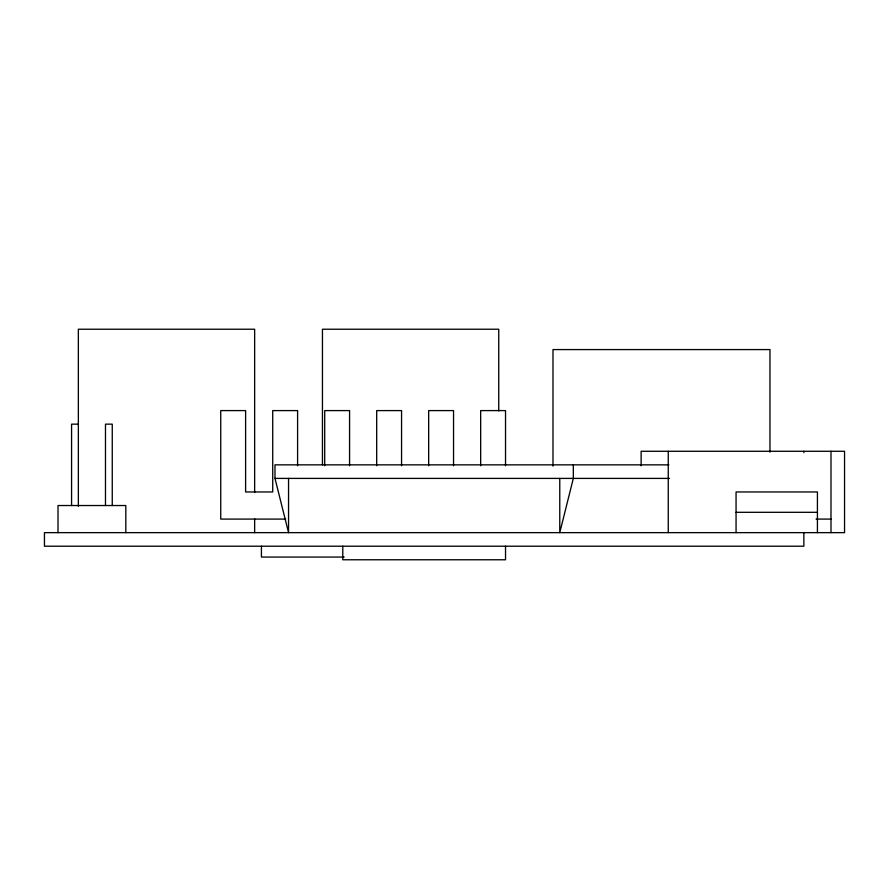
<?xml version="1.0" encoding="UTF-8"?>
<svg xmlns="http://www.w3.org/2000/svg" width="889" height="889" viewBox="0 0 889 889"><rect width="100%" height="100%" fill="white"/><g stroke="black" fill="none" stroke-linecap="round" stroke-linejoin="round"><path stroke-width="1.33" d="M78.354 424.153L71.576 424.153L71.576 505.53M668.872 464.847L274.99 464.847L274.99 478.404L288.547 532.644L288.547 478.404M274.99 478.404L669.517 478.404M736.059 512.308L817.424 512.308M285.713 519.087L220.739 519.087L220.739 410.596L245.608 410.596L245.608 491.961L272.723 491.961L272.723 410.596L297.593 410.596L297.593 465.758M816.069 519.087L830.993 519.087M344.176 557.059L261.422 557.059L261.422 546.213M830.993 451.279L830.993 532.644M817.424 532.644L817.424 491.961L736.059 491.961L736.059 532.644M803.867 451.279L803.867 452.668M803.867 532.644L803.867 546.213L44.45 546.213L44.45 532.644L844.55 532.644L844.55 451.279L641.136 451.279L641.136 465.769M769.963 452.201L769.963 349.577L552.991 349.577L552.991 466.069M668.261 451.279L668.261 532.644M573.327 464.847L573.327 478.404L559.77 532.644L559.77 478.404M505.53 465.758L505.53 410.596L480.66 410.596L480.66 465.758M505.53 546.213L505.53 559.77L342.787 559.77L342.787 546.213M498.74 410.874L498.74 329.23L322.451 329.23L322.451 464.847M453.546 465.758L453.546 410.596L428.676 410.596L428.676 465.758M401.561 465.758L401.561 410.596L376.692 410.596L376.692 465.758M349.577 465.758L349.577 410.596L324.707 410.596L324.707 465.758M254.643 492.517L254.643 329.23L78.354 329.23L78.354 506.352M254.643 518.809L254.643 532.644M125.816 532.644L125.816 505.53L58.007 505.53L58.007 532.644M112.258 505.53L112.258 424.153L105.48 424.153L105.48 505.53"/></g></svg>
